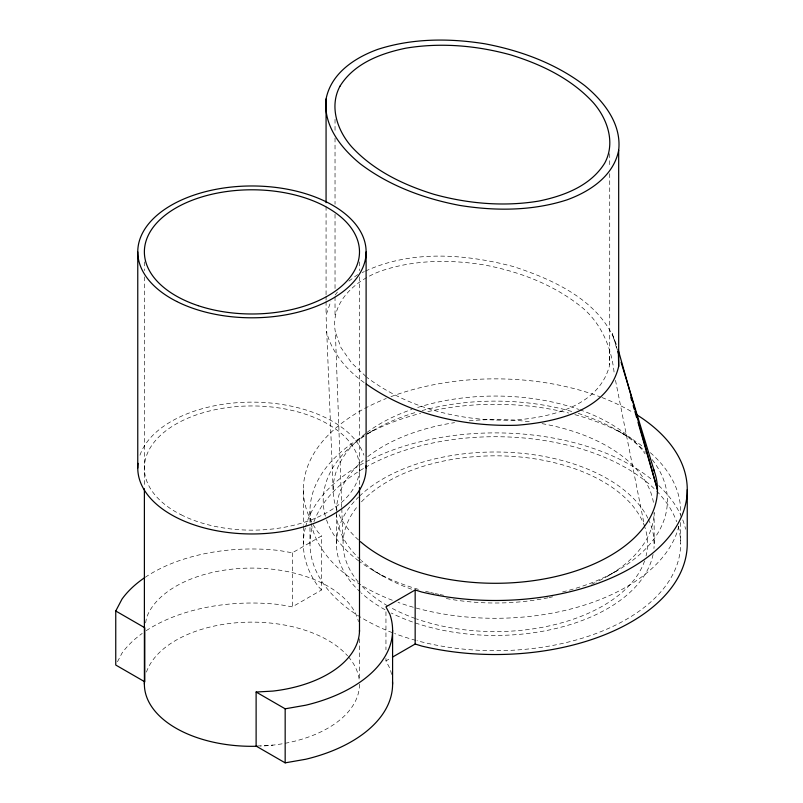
<?xml version="1.0" encoding="UTF-8"?>
<svg xmlns="http://www.w3.org/2000/svg" width="803" height="803" viewBox="0 0 803 803"><rect width="100%" height="100%" fill="white"/><g stroke="black" fill="none" stroke-linecap="round" stroke-linejoin="round"><path stroke-width="0.6" stroke-dasharray="4.01 3.01" d="M145.624 622.917L146.447 618.069A107.552 62.092 0 0 1 255.103 568.112A107.552 62.092 0 0 1 358.479 621.663M333.145 489.669L326.068 315.167L330.926 301.065M341.757 507.386L335.363 332C329.722 301.486 357.325 278.561 383.603 270.129C416.024 259.65 450.784 259.56 484.169 264.92C517.674 271.273 550.527 283.329 577.839 304.146C600.443 320.588 611.695 346.936 614.275 374.158M609.718 173.659L609.718 364.833C599.59 406.037 550.838 417.56 514.03 420.079C462.267 421.736 408.777 408.797 366.911 377.42M117.449 661.792L121.996 653.15A140.645 81.203 0 0 1 142.251 633.396M335.152 295.002L337.441 292.061M348.883 281.11L357.706 274.586M373.626 430.227L367.383 433.831A185.322 107 0 0 1 420.682 413.354M145.192 577.307A140.645 81.203 0 0 1 279.374 550.537L292.352 552.805L321.551 535.942L317.978 532.078A191.947 110.814 0 0 1 386.283 398.469M146.206 630.676A140.645 81.203 0 0 1 279.374 604.579L292.352 606.847L321.551 589.984L321.551 535.942M391.563 674.43A140.645 81.203 0 0 0 389.887 668.377L385.952 660.889L391.362 657.767M607.63 576.142L616.995 570.732M362.173 272.568L364.411 271.565M365.526 271.063C411.618 249.833 465.308 253.919 513.247 266.526C554.773 279.996 602.702 302.048 617.126 346.826M257.321 746.007L272.92 745.124M616.995 430.227L626.35 435.627M373.626 570.732L382.981 576.142M364.16 382.599C346.695 370.042 331.729 352.678 326.43 331.428M366.017 376.567L351.624 362.936L340.974 347.599L335.363 332M321.551 589.984L317.978 586.12A191.947 110.814 0 0 1 305.291 528.043M617.467 350.319L612.348 333.526L617.206 350.349M615.5 380.301L644.618 526.567A152.229 87.888 0 0 1 646.044 556.007M341.797 508.64L343.072 543.711M609.387 349.576L609.718 364.833M680.633 522.512L680.633 543.711M654.154 543.711L654.154 512.535A158.853 91.713 0 0 1 596.077 582.185M609.718 153.664L609.718 167.415M385.952 611.766L385.952 649.838M385.952 658.44L385.952 660.889M359.493 261.878L359.493 270.631M359.493 276.874L359.493 486.227M359.493 638.776L359.493 679.308M336.457 512.535L336.457 543.711M335.032 119.306L335.032 131.802M335.032 138.056L335.032 204.273M335.032 214.271L335.032 289.241M335.032 296.739L335.032 316.733M326.068 206.451L326.068 295.173M326.068 296.417L326.068 300.171M326.068 301.416L326.068 315.167M309.978 511.29L309.978 522.512M309.978 527.501L309.978 543.711M303.363 489.669L303.363 525.292M303.363 526.517L303.363 543.711M292.352 552.805L292.352 606.847M144.389 261.878L144.389 270.631M144.389 276.874L144.389 486.227M359.493 684.226A107.552 62.092 0 0 1 260.473 746.117M146.447 672.111A107.552 62.092 0 0 1 237.036 622.726A107.552 62.092 0 0 1 347.609 655.85M348.402 656.764A107.552 62.092 0 0 1 359.322 680.753M305.602 526.838A191.947 110.814 0 0 1 452.25 435.718A191.947 110.814 0 0 1 653.15 480.656M658.771 485.624A191.947 110.814 0 0 1 680.372 514.301M682.751 519.862A191.947 110.814 0 0 1 685.611 529.237M678.214 526.477A185.322 107 0 0 1 607.198 629.01A185.322 107 0 0 1 417.008 640.694M415.783 640.362A185.322 107 0 0 1 394.584 633.527M392.346 632.674A185.322 107 0 0 1 312.407 526.477M313.923 521.759A185.322 107 0 0 1 364.261 468.059M365.295 467.466A185.322 107 0 0 1 655.79 490.211M656.653 491.075A185.322 107 0 0 1 676.688 521.759M644.618 560.855A152.229 87.888 0 0 1 416.446 618.892M415.292 618.481A152.229 87.888 0 0 1 389.686 607.008M387.668 605.863A152.229 87.888 0 0 1 361.47 585.598M358.258 581.974A152.229 87.888 0 0 1 358.258 505.458M361.47 501.835A152.229 87.888 0 0 1 517.102 456.726A152.229 87.888 0 0 1 644.217 525.443M390.91 396.682A191.947 110.814 0 0 1 599.711 396.682M601.949 397.535A191.947 110.814 0 0 1 633.226 412.601M358.55 539.977A162.156 93.62 0 0 1 337.531 511.29M337.089 510.176A162.156 93.62 0 0 1 366.007 433.178M366.971 432.446A162.156 93.62 0 0 1 411.929 409.379M417.69 407.472A162.156 93.62 0 0 1 578.692 409.379M579.826 409.771A162.156 93.62 0 0 1 645.12 453.846M648.402 519.26A158.853 91.713 0 0 1 653.943 548.499M653.06 554.502A158.853 91.713 0 0 1 552.665 629.241A158.853 91.713 0 0 1 391.272 613.02M384.998 609.708A158.853 91.713 0 0 1 361.34 592.995M360.427 592.152A158.853 91.713 0 0 1 358.62 496.987M359.513 496.124A158.853 91.713 0 0 1 516.158 452.792A158.853 91.713 0 0 1 647.87 518.176M650.35 452.671A185.322 107 0 0 1 680.432 516.219M678.856 526.085A185.322 107 0 0 1 414.569 607.6M413.354 607.259A185.322 107 0 0 1 397.997 602.35M392.346 600.253A185.322 107 0 0 1 311.223 523.626M310.982 522.392A185.322 107 0 0 1 364.261 435.627M427.858 411.628A185.322 107 0 0 1 568.695 413.043M574.828 414.639A185.322 107 0 0 1 642.982 446.649M652.187 459.647A172.083 99.351 0 0 1 561.167 592.273M443.557 595.234A172.083 99.351 0 0 1 439.974 594.561M438.789 594.32A172.083 99.351 0 0 1 435.256 593.588M434.082 593.337A172.083 99.351 0 0 1 430.609 592.544M429.454 592.273A172.083 99.351 0 0 1 423.281 590.717M418.403 589.362A172.083 99.351 0 0 1 359.764 561.688M358.77 560.956A172.083 99.351 0 0 1 326.53 519.862M325.406 516.279A172.083 99.351 0 0 1 417.189 411.949M422.057 410.574A172.083 99.351 0 0 1 572.218 411.598M578.22 413.415A172.083 99.351 0 0 1 645.793 452.29M594.973 582.697A158.853 91.713 0 0 1 591.62 584.223M552.635 596.82A158.853 91.713 0 0 1 549.132 597.573M547.957 597.813A158.853 91.713 0 0 1 445.023 598.285M411.598 589.231A158.853 91.713 0 0 1 361.34 560.574M360.427 559.731A158.853 91.713 0 0 1 336.577 514.874M336.457 511.29A158.853 91.713 0 0 1 363.227 460.34M367.704 456.666A158.853 91.713 0 0 1 454.608 422.639M469.213 420.822A158.853 91.713 0 0 1 529.94 421.786M542.015 423.633A158.853 91.713 0 0 1 653.672 504.103M139.963 455.191A114.177 65.916 0 0 1 251.941 402.132A114.177 65.916 0 0 1 363.92 455.191M181.026 514.743A107.552 62.092 0 0 0 357.425 480.164A107.552 62.092 0 0 0 217.362 409.249A107.552 62.092 0 0 0 181.026 514.743"/><path stroke-width="1.2" d="M326.068 202.707L326.068 99C331.077 73.324 354.775 57.686 377.811 49.354C412.351 38.193 449.369 38.092 484.942 43.804C520.635 50.569 555.626 63.417 584.714 85.59C603.936 101.369 621.652 123.913 618.681 150.241L618.681 366.409C608.222 410.574 555.686 422.258 516.751 425.249C464.164 426.774 409.58 414.749 366.218 383.995M618.681 150.241C613.673 175.907 589.974 191.546 566.938 199.877C532.399 211.038 495.381 211.139 459.808 205.427C424.114 198.662 389.124 185.814 360.035 163.641C340.813 147.872 323.097 125.328 326.068 99M115.752 610.993L144.801 627.765L144.801 681.807L115.752 665.035L115.752 610.993L121.996 599.108A140.645 81.203 0 0 1 144.199 577.979M636.458 414.569A191.947 110.814 0 0 1 652.698 553.106A191.947 110.814 0 0 1 421.856 592.052L415.161 589.984L385.952 606.847L389.887 614.335A140.645 81.203 0 0 1 305.762 705.205L285.165 708.808L256.117 692.035L256.117 746.077L285.165 762.85L305.762 759.247A140.645 81.203 0 0 0 392.526 681.777M392.436 657.145L415.161 644.026L421.856 646.094A191.947 110.814 0 0 0 687.248 543.711L687.248 489.669M256.117 692.035L272.92 691.082A107.552 62.092 0 0 0 359.493 630.174M617.828 351.513L618.922 355.107M621.12 362.304L654.355 471.411M630.746 397.184L631.78 400.787M633.176 405.595L634.209 409.199M634.912 411.598L636.649 417.61M638.034 422.408L657.466 489.669L618.32 350.148L618.681 366.409M415.161 589.984L415.161 644.026M392.587 630.174L392.587 684.226M366.108 251.881L366.108 468.049M359.493 487.481L359.493 631.59M285.165 708.808L285.165 762.85M144.389 488.726L144.389 684.226M137.765 251.881L137.765 468.049M653.532 469.173A162.156 93.62 0 0 1 559.189 575.721A162.156 93.62 0 0 1 360.477 541.684M366.038 465.71A114.177 65.916 0 0 1 249.904 533.955A114.177 65.916 0 0 1 138.056 463.351M256.799 746.258A107.552 62.092 0 0 1 144.46 681.918M339.97 86.222C329.049 106.518 337.28 130.508 351.624 146.768C373.556 170.567 403.477 184.931 434.011 194.336C468.039 203.721 503.933 206.873 538.873 201.061C563.997 195.882 590.687 185.874 604.779 163.009C615.7 142.723 607.459 118.734 593.126 102.463C571.194 78.664 541.272 64.3 510.738 54.905C476.711 45.52 440.817 42.368 405.876 48.17C380.752 53.359 354.063 63.367 339.97 86.222M176.66 301.446A114.177 65.916 0 0 0 363.92 264.749A114.177 65.916 0 0 0 215.244 189.468A114.177 65.916 0 0 0 176.66 301.446M198.16 305.662A107.552 62.092 0 0 0 359.493 251.881A107.552 62.092 0 0 0 198.16 198.11A107.552 62.092 0 0 0 198.16 305.662"/></g></svg>
